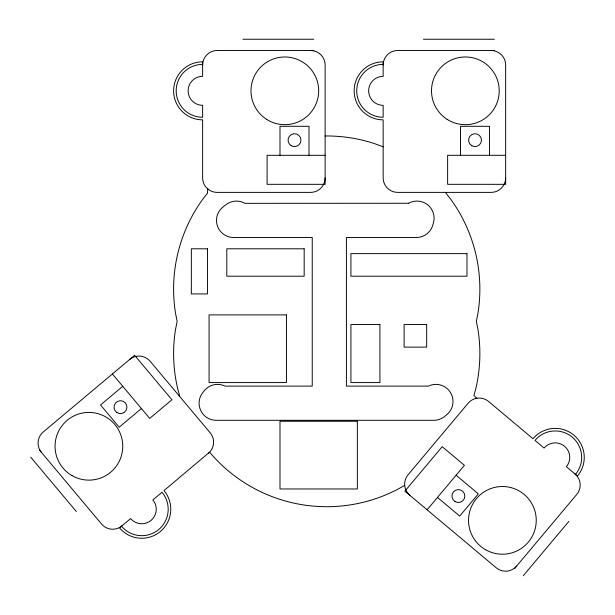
<?xml version="1.0" encoding="UTF-8"?>
<svg xmlns="http://www.w3.org/2000/svg" width="615" height="615" viewBox="0 0 615 615"><rect width="100%" height="100%" fill="white"/><g stroke="black" fill="none" stroke-linecap="round" stroke-linejoin="round"><path stroke-width="0.92" d="M445.983 192.38L445.975 193.195L450.618 199.091A153.127 153.127 0 0 1 477.978 313.05L476.333 321.338L477.978 329.617A153.127 153.127 0 0 1 475.633 389.318L473.896 395.483L476.886 398.282L475.726 398.482M427.102 509.789L464.402 465.34L442.177 446.69L404.878 491.139L496.251 567.814A14.506 14.506 0 0 0 516.685 566.023M514.617 568.491L576.785 494.406A14.506 14.506 0 0 0 574.994 473.965M523.257 575.748L568.844 521.412M121.501 526.24A26.437 26.437 0 0 0 158.747 529.5A26.437 26.437 0 0 0 162.006 492.261L152.866 499.926A14.506 14.506 0 0 1 151.082 520.367A14.506 14.506 0 0 1 130.641 518.576L119.525 527.901A29.013 29.013 0 0 0 160.4 531.475A29.013 29.013 0 0 0 163.982 490.601L209.607 452.148L210.299 453.024A153.127 153.127 0 0 0 396.26 490.009L404.685 485.435M179.157 395.845L179.58 395.483L177.843 389.318A153.127 153.127 0 0 1 175.49 329.617L177.143 321.338L175.49 313.05A153.127 153.127 0 0 1 202.85 199.091L207.501 193.195L207.686 188.836L208.6 189.612M122.762 386.312L100.537 404.962L119.187 427.187L141.412 408.537M325.127 136.03L326.734 135.969A153.127 153.127 0 0 1 374.058 143.464L383.153 146.816M242.917 39.252L313.842 39.252M423.451 39.252L494.375 39.252M313.842 50.538L217.126 50.538A14.506 14.506 0 0 0 202.619 65.044M494.375 50.538L397.659 50.538A14.506 14.506 0 0 0 383.153 65.044M325.127 155.311L267.095 155.311L267.095 184.323L325.127 184.323L325.127 65.044A14.506 14.506 0 0 0 310.621 50.538M505.653 155.311L447.628 155.311L447.628 184.323L505.653 184.323L505.653 65.044A14.506 14.506 0 0 0 491.147 50.538M456.115 475.218L478.339 493.868L459.689 516.093L437.465 497.443M112.399 373.966L149.699 418.415L171.923 399.765L134.624 355.316L43.25 431.984A14.506 14.506 0 0 0 41.466 452.425M39.391 449.957L101.56 524.042A14.506 14.506 0 0 0 122.001 525.833M30.75 457.206L76.337 511.534M489.54 155.311L489.54 126.298L460.527 126.298L460.527 155.311M309.007 155.311L309.007 126.298L279.994 126.298L279.994 155.311M383.153 64.398A26.437 26.437 0 0 0 356.715 90.835A26.437 26.437 0 0 0 383.153 117.273L383.153 105.342A14.506 14.506 0 0 1 368.646 90.835A14.506 14.506 0 0 1 383.153 76.329L383.153 61.823A29.013 29.013 0 0 0 354.14 90.835A29.013 29.013 0 0 0 383.153 119.848L383.153 177.873A14.506 14.506 0 0 0 397.659 192.38L491.147 192.38A14.506 14.506 0 0 0 505.653 177.873M202.619 64.398A26.437 26.437 0 0 0 176.19 90.835A26.437 26.437 0 0 0 202.619 117.273L202.619 105.342A14.506 14.506 0 0 1 188.113 90.835A14.506 14.506 0 0 1 202.619 76.329L202.619 61.823A29.013 29.013 0 0 0 173.607 90.835A29.013 29.013 0 0 0 202.619 119.848L202.619 177.873A14.506 14.506 0 0 0 217.126 192.38L310.621 192.38A14.506 14.506 0 0 0 325.127 177.873M575.486 474.38A26.437 26.437 0 0 0 572.227 437.142A26.437 26.437 0 0 0 534.989 440.401L544.121 448.066A14.506 14.506 0 0 1 564.562 446.275A14.506 14.506 0 0 1 566.354 466.716L577.462 476.041A29.013 29.013 0 0 0 573.887 435.166A29.013 29.013 0 0 0 533.013 438.741L488.556 401.441A14.506 14.506 0 0 0 468.123 403.232L408.029 474.849A14.506 14.506 0 0 0 409.813 495.283M208.431 453.301A14.506 14.506 0 0 0 210.222 432.868L150.129 361.251A14.506 14.506 0 0 0 129.688 359.46M408.652 203.265L244.931 203.334A17.089 17.089 0 0 0 227.365 203.719A54.143 54.143 0 0 0 223.099 206.924A17.089 17.089 0 0 0 233.585 237.505L312.243 237.505L312.243 386.12L225.021 386.12L223.768 385.559A17.089 17.089 0 0 0 205.225 389.626A39.691 39.691 0 0 0 202.758 392.624A17.089 17.089 0 0 0 216.173 420.291L433.783 420.291A17.089 17.089 0 0 0 443.169 417.485A45.425 45.425 0 0 0 446.659 414.771A17.089 17.089 0 0 0 429.531 385.628L428.471 386.12L346.414 386.12L346.414 237.505L416.37 237.505A17.089 17.089 0 0 0 432.276 226.666A40.644 40.644 0 0 0 433.452 222.807A17.089 17.089 0 0 0 408.652 203.265M207.455 248.798L191.342 248.798L191.342 293.932L207.455 293.932L207.455 248.798M304.171 248.798L226.797 248.798L226.797 276.204L304.171 276.204L304.171 248.798M466.97 253.634L350.919 253.634L350.919 276.204L466.97 276.204L466.97 253.634M286.444 314.888L209.069 314.888L209.069 382.584L286.444 382.584L286.444 314.888M379.932 324.559L350.919 324.559L350.919 382.584L379.932 382.584L379.932 324.559M426.672 324.559L404.109 324.559L404.109 347.121L426.672 347.121L426.672 324.559M357.361 421.267L279.994 421.267L279.994 488.971L357.361 488.971L357.361 421.267M471.805 145.74A6.45 6.45 0 0 0 481.476 140.159A6.45 6.45 0 0 0 471.805 134.577A6.45 6.45 0 0 0 471.805 145.74M447.174 119.379A33.848 33.848 0 0 0 499.18 92.312A33.848 33.848 0 0 0 449.726 60.808A33.848 33.848 0 0 0 447.174 119.379M291.279 145.74A6.45 6.45 0 0 0 300.95 140.159A6.45 6.45 0 0 0 291.279 134.577A6.45 6.45 0 0 0 291.279 145.74M266.641 119.379A33.848 33.848 0 0 0 318.647 92.312A33.848 33.848 0 0 0 269.201 60.808A33.848 33.848 0 0 0 266.641 119.379M455.108 501.617A6.45 6.45 0 0 0 464.84 496.136A6.45 6.45 0 0 0 455.231 490.447A6.45 6.45 0 0 0 455.108 501.617M485.473 549.679A33.848 33.848 0 0 0 536.249 520.367A33.848 33.848 0 0 0 485.473 491.047A33.848 33.848 0 0 0 485.473 549.679M116.781 412.45A6.45 6.45 0 0 0 126.905 407.73A6.45 6.45 0 0 0 117.757 401.318A6.45 6.45 0 0 0 116.781 412.45M71.986 475.595A33.848 33.848 0 0 0 122.762 446.275A33.848 33.848 0 0 0 71.986 416.962A33.848 33.848 0 0 0 71.986 475.595"/></g></svg>
